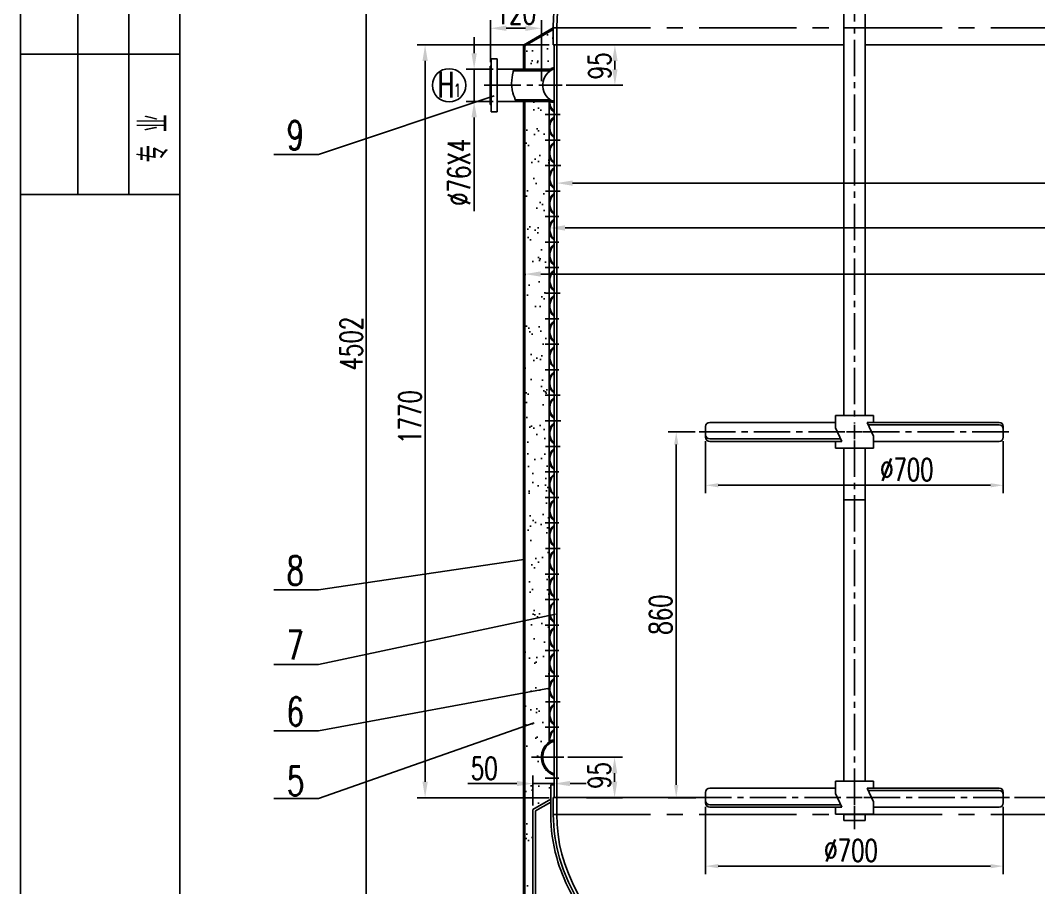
# Model space of a CAD drawing. Extents: x 946 to 3405, y -336 to 946.
# Drawn here: x 945.5 to 1105.1, y 554.7 to 690.7 of the extents above; entities that cross this region are included whole.
import ezdxf

# ---------------------------------------------------------------- set-up
doc = ezdxf.new("R2010")
doc.units = 0
doc.header["$MEASUREMENT"] = 0
doc.linetypes.add('CENTER', pattern=[50.8, 31.75, -6.35, 6.35, -6.35])
doc.linetypes.add('CENTER2', pattern=[28.575, 19.05, -3.175, 3.175, -3.175])
doc.layers.get('0').update_dxf_attribs({"linetype": 'CONTINUOUS'})
doc.layers.get('DEFPOINTS').update_dxf_attribs({"linetype": 'CONTINUOUS'})
for name, color, linetype in [('1轮廓实线层', 7, 'CONTINUOUS'), ('3中心线层', 1, 'CENTER'), ('6文字层', 3, 'CONTINUOUS'), ('中心线', 1, 'CENTER2'), ('图层1', 4, 'CONTINUOUS'), ('标注线', 3, 'CONTINUOUS'), ('粗实线', 7, 'CONTINUOUS'), ('细实线', 4, 'CONTINUOUS')]:
    doc.layers.add(name, color=color, linetype=linetype)
doc.styles.get("Standard").update_dxf_attribs({"font": 'romans.shx', "width": 0.7, "height": 3.5, "bigfont": 'hz129.shx'})
doc.styles.add('STYLE1', font='romans.shx', dxfattribs={"width": 0.7, "height": 3.5, "bigfont": 'hz129.shx'})
doc.dimstyles.new('ISO-25', dxfattribs={"dimtxt": 2.5, "dimasz": 2.5, "dimexe": 1.25, "dimexo": 0.625, "dimtad": 1, "dimdec": 0, "dimlfac": 4, "dimdsep": 46, "dimtxsty": 'STYLE1', "dimcen": 0, "dimclrd": 256, "dimclre": 256, "dimclrt": 256, "dimadec": 0, "dimazin": 0, "dimtfac": 1, "dimtdec": 0, "dimtmove": 0, "dimatfit": 3, "dimfxl": 1, "dimtolj": 1, "dimtzin": 0, "dimarcsym": 0})
doc.dimstyles.get("Standard").update_dxf_attribs({"dimtxt": 2.5, "dimasz": 2.5, "dimexe": 1.25, "dimexo": 0.625, "dimtad": 1, "dimdec": 0, "dimlfac": 4, "dimzin": 4, "dimdsep": 46, "dimtxsty": 'STYLE1', "dimcen": 0, "dimclrd": 256, "dimclre": 256, "dimclrt": 256, "dimadec": 0, "dimazin": 0, "dimtfac": 1, "dimtdec": 0, "dimtmove": 0, "dimatfit": 3, "dimfxl": 1, "dimtolj": 1, "dimtzin": 0, "dimarcsym": 0})

# ---------------------------------------------------------------- blocks, each defined once
blk = doc.blocks.new('*D271')
at = {"layer": 'DEFPOINTS', "color": 0}
for p in [(1052.92, 568), (1099.59, 568), (1099.59, 558.1)]:
    blk.add_point(p, dxfattribs=at)
at = {"layer": '标注线', "lineweight": -2}
for p, q in [((1052.92, 567.38), (1052.92, 556.85)), ((1099.59, 567.38), (1099.59, 556.85)), ((1054.92, 558.1), (1097.59, 558.1))]:
    blk.add_line(p, q, dxfattribs=at)
at = {"layer": '标注线'}
for points in [[(1054.92, 558.43), (1054.92, 557.76), (1052.92, 558.1)], [(1097.59, 558.43), (1097.59, 557.76), (1099.59, 558.1)]]:
    blk.add_solid(points, dxfattribs=at)
at = {"layer": '标注线', "insert": (1075.72, 560.55), "char_height": 3.5, "attachment_point": 5, "style": 'STYLE1'}
blk.add_mtext('\\A1;%%c700', dxfattribs=at)
blk = doc.blocks.new('*D272')
at = {"layer": 'DEFPOINTS', "color": 0}
for p in [(1052.92, 625.33), (1099.59, 625.33), (1099.59, 617.8)]:
    blk.add_point(p, dxfattribs=at)
at = {"layer": '标注线', "lineweight": -2}
for p, q in [((1052.92, 624.71), (1052.92, 616.55)), ((1099.59, 624.71), (1099.59, 616.55)), ((1054.92, 617.8), (1097.59, 617.8))]:
    blk.add_line(p, q, dxfattribs=at)
at = {"layer": '标注线'}
for points in [[(1054.92, 618.13), (1054.92, 617.47), (1052.92, 617.8)], [(1097.59, 618.13), (1097.59, 617.47), (1099.59, 617.8)]]:
    blk.add_solid(points, dxfattribs=at)
at = {"layer": '标注线', "insert": (1084.47, 620.25), "char_height": 3.5, "attachment_point": 5, "style": 'STYLE1'}
blk.add_mtext('\\A1;%%c700', dxfattribs=at)
blk = doc.blocks.new('*D273')
at = {"layer": 'DEFPOINTS', "color": 0}
for p in [(1051.91, 626.17), (1048.32, 568.83), (1052.01, 568.83)]:
    blk.add_point(p, dxfattribs=at)
at = {"layer": '标注线', "lineweight": -2}
for p, q in [((1051.28, 626.17), (1047.07, 626.17)), ((1048.32, 624.17), (1048.32, 570.83)), ((1051.38, 568.83), (1047.07, 568.83))]:
    blk.add_line(p, q, dxfattribs=at)
at = {"layer": '标注线'}
for points in [[(1047.99, 624.17), (1048.66, 624.17), (1048.32, 626.17)], [(1047.99, 570.83), (1048.66, 570.83), (1048.32, 568.83)]]:
    blk.add_solid(points, dxfattribs=at)
at = {"layer": '标注线', "insert": (1045.87, 597.53), "char_height": 3.5, "attachment_point": 5, "rotation": 90, "style": 'STYLE1'}
blk.add_mtext('\\A1;860', dxfattribs=at)
blk = doc.blocks.new('*D303')
at = {"layer": 'DEFPOINTS', "color": 0}
for p in [(1029.19, 571.04), (1029.19, 569.9), (1025.85, 566.99)]:
    blk.add_point(p, dxfattribs=at)
at = {"layer": '标注线', "lineweight": -2}
for p, q in [((1025.85, 567.61), (1025.85, 572.29)), ((1029.19, 570.52), (1029.19, 572.29)), ((1023.35, 571.04), (1015.64, 571.04)), ((1029.19, 571.04), (1025.85, 571.04)), ((1031.69, 571.04), (1034.19, 571.04))]:
    blk.add_line(p, q, dxfattribs=at)
at = {"layer": '标注线'}
for points in [[(1023.35, 571.46), (1023.35, 570.63), (1025.85, 571.04)], [(1031.69, 571.46), (1031.69, 570.63), (1029.19, 571.04)]]:
    blk.add_solid(points, dxfattribs=at)
at = {"layer": '标注线', "insert": (1018.24, 573.42), "char_height": 3.5, "attachment_point": 5, "style": 'STYLE1'}
blk.add_mtext('\\A1;50', dxfattribs=at)
blk = doc.blocks.new('*D304')
at = {"layer": 'DEFPOINTS', "color": 0}
for p in [(1030.68, 575.17), (1038.66, 575.17), (1033.61, 568.83)]:
    blk.add_point(p, dxfattribs=at)
at = {"layer": '标注线', "lineweight": -2}
for p, q in [((1031.31, 575.17), (1039.91, 575.17)), ((1038.66, 571.33), (1038.66, 572.67)), ((1034.24, 568.83), (1039.91, 568.83))]:
    blk.add_line(p, q, dxfattribs=at)
at = {"layer": '标注线'}
for points in [[(1038.25, 572.67), (1039.08, 572.67), (1038.66, 575.17)], [(1038.25, 571.33), (1039.08, 571.33), (1038.66, 568.83)]]:
    blk.add_solid(points, dxfattribs=at)
at = {"layer": '标注线', "insert": (1036.29, 572.32), "char_height": 3.5, "attachment_point": 5, "rotation": 90, "style": 'STYLE1'}
blk.add_mtext('\\A1;95', dxfattribs=at)
blk = doc.blocks.new('*D305')
at = {"layer": 'DEFPOINTS', "color": 0}
for p in [(1034.56, 686.83), (1038.71, 686.83), (1030.46, 680.5)]:
    blk.add_point(p, dxfattribs=at)
at = {"layer": '标注线', "lineweight": -2}
for p, q in [((1035.19, 686.83), (1039.96, 686.83)), ((1038.71, 683), (1038.71, 684.33)), ((1031.08, 680.5), (1039.96, 680.5))]:
    blk.add_line(p, q, dxfattribs=at)
at = {"layer": '标注线'}
for points in [[(1038.3, 684.33), (1039.13, 684.33), (1038.71, 686.83)], [(1038.3, 683), (1039.13, 683), (1038.71, 680.5)]]:
    blk.add_solid(points, dxfattribs=at)
at = {"layer": '标注线', "insert": (1036.34, 683.53), "char_height": 3.5, "attachment_point": 5, "rotation": 90, "style": 'STYLE1'}
blk.add_mtext('\\A1;95', dxfattribs=at)
blk = doc.blocks.new('*D325')
at = {"layer": '6文字层', "lineweight": -2}
for p, q in [((1019.19, 684.13), (1019.19, 690.69)), ((1027.19, 681.13), (1027.19, 690.69)), ((1024.69, 689.44), (1021.69, 689.44))]:
    blk.add_line(p, q, dxfattribs=at)
at = {"layer": '6文字层'}
for points in [[(1021.69, 689.86), (1021.69, 689.03), (1019.19, 689.44)], [(1024.69, 689.86), (1024.69, 689.03), (1027.19, 689.44)]]:
    blk.add_solid(points, dxfattribs=at)
at = {"layer": 'DEFPOINTS', "color": 0}
for p in [(1019.19, 689.44), (1019.19, 683.5), (1027.19, 680.5)]:
    blk.add_point(p, dxfattribs=at)
at = {"layer": '6文字层', "insert": (1023.2, 691.82), "char_height": 3.5, "attachment_point": 5, "style": 'STYLE1'}
blk.add_mtext('\\A1;120', dxfattribs=at)
blk = doc.blocks.new('*D326')
at = {"layer": '6文字层', "lineweight": -2}
for p, q in [((1016.65, 685.53), (1016.65, 688.03)), ((1019.63, 683.03), (1015.4, 683.03)), ((1016.65, 683.03), (1016.65, 677.97)), ((1019.63, 677.97), (1015.4, 677.97)), ((1016.65, 675.47), (1016.65, 660.75))]:
    blk.add_line(p, q, dxfattribs=at)
at = {"layer": '6文字层'}
for points in [[(1016.23, 685.53), (1017.07, 685.53), (1016.65, 683.03)], [(1016.23, 675.47), (1017.07, 675.47), (1016.65, 677.97)]]:
    blk.add_solid(points, dxfattribs=at)
at = {"layer": 'DEFPOINTS', "color": 0}
for p in [(1020.25, 683.03), (1016.65, 677.97), (1020.25, 677.97)]:
    blk.add_point(p, dxfattribs=at)
at = {"layer": '6文字层', "insert": (1014.28, 666.86), "char_height": 3.5, "attachment_point": 5, "rotation": 90, "style": 'STYLE1'}
blk.add_mtext('\\A1;%%C76X4', dxfattribs=at)
blk = doc.blocks.new('*D332')
at = {"layer": '6文字层', "lineweight": -2}
for p, q in [((1029.59, 665.51), (1029.59, 666.42)), ((1216.25, 664.93), (1216.25, 666.42)), ((1032.09, 665.17), (1213.75, 665.17))]:
    blk.add_line(p, q, dxfattribs=at)
at = {"layer": '6文字层'}
for points in [[(1032.09, 665.59), (1032.09, 664.75), (1029.59, 665.17)], [(1213.75, 665.59), (1213.75, 664.75), (1216.25, 665.17)]]:
    blk.add_solid(points, dxfattribs=at)
at = {"layer": 'DEFPOINTS', "color": 0}
for p in [(1029.59, 664.89), (1216.25, 665.17), (1216.25, 664.31)]:
    blk.add_point(p, dxfattribs=at)
at = {"layer": '6文字层', "insert": (1132.14, 667.54), "char_height": 3.5, "attachment_point": 5, "style": 'STYLE1'}
blk.add_mtext('\\A1;%%C2800', dxfattribs=at)
blk = doc.blocks.new('*D334')
at = {"layer": '6文字层', "lineweight": -2}
for p, q in [((1028.39, 658.54), (1028.39, 659.39)), ((1217.45, 654.54), (1217.45, 659.39)), ((1030.89, 658.14), (1214.95, 658.14))]:
    blk.add_line(p, q, dxfattribs=at)
at = {"layer": '6文字层'}
for points in [[(1030.89, 658.56), (1030.89, 657.72), (1028.39, 658.14)], [(1214.95, 658.56), (1214.95, 657.72), (1217.45, 658.14)]]:
    blk.add_solid(points, dxfattribs=at)
at = {"layer": 'DEFPOINTS', "color": 0}
for p in [(1028.39, 657.92), (1217.45, 658.14), (1217.45, 653.92)]:
    blk.add_point(p, dxfattribs=at)
at = {"layer": '6文字层', "insert": (1132.38, 660.52), "char_height": 3.5, "attachment_point": 5, "style": 'STYLE1'}
blk.add_mtext('\\A1;%%C2836', dxfattribs=at)
blk = doc.blocks.new('*D336')
at = {"layer": '6文字层', "lineweight": -2}
for p, q in [((1024.59, 651.18), (1024.59, 652.16)), ((1221.25, 650), (1221.25, 652.16)), ((1027.09, 650.91), (1218.75, 650.91))]:
    blk.add_line(p, q, dxfattribs=at)
at = {"layer": '6文字层'}
for points in [[(1027.09, 651.33), (1027.09, 650.5), (1024.59, 650.91)], [(1218.75, 651.33), (1218.75, 650.5), (1221.25, 650.91)]]:
    blk.add_solid(points, dxfattribs=at)
at = {"layer": 'DEFPOINTS', "color": 0}
for p in [(1024.59, 650.56), (1221.25, 650.91), (1221.25, 649.37)]:
    blk.add_point(p, dxfattribs=at)
at = {"layer": '6文字层', "insert": (1132.43, 653.29), "char_height": 3.5, "attachment_point": 5, "style": 'STYLE1'}
blk.add_mtext('\\A1;%%C2950', dxfattribs=at)
blk = doc.blocks.new('*D339')
at = {"layer": '6文字层', "lineweight": -2}
for p, q in [((1028.43, 686.83), (1007.71, 686.83)), ((1008.96, 571.33), (1008.96, 684.33)), ((1028.43, 568.83), (1007.71, 568.83))]:
    blk.add_line(p, q, dxfattribs=at)
at = {"layer": '6文字层'}
for points in [[(1008.55, 684.33), (1009.38, 684.33), (1008.96, 686.83)], [(1008.55, 571.33), (1009.38, 571.33), (1008.96, 568.83)]]:
    blk.add_solid(points, dxfattribs=at)
at = {"layer": 'DEFPOINTS', "color": 0}
for p in [(1008.96, 686.83), (1029.05, 686.83), (1029.05, 568.83)]:
    blk.add_point(p, dxfattribs=at)
at = {"layer": '6文字层', "insert": (1006.59, 628.5), "char_height": 3.5, "attachment_point": 5, "rotation": 90, "style": 'STYLE1'}
blk.add_mtext('\\A1;1770', dxfattribs=at)
blk = doc.blocks.new('*D340')
at = {"layer": '6文字层', "lineweight": -2}
for p, q in [((1067.6, 795.74), (998.5, 795.74)), ((999.75, 793.24), (999.75, 498.13)), ((1023.89, 495.63), (998.5, 495.63))]:
    blk.add_line(p, q, dxfattribs=at)
at = {"layer": '6文字层'}
for points in [[(999.33, 793.24), (1000.17, 793.24), (999.75, 795.74)], [(999.33, 498.13), (1000.17, 498.13), (999.75, 495.63)]]:
    blk.add_solid(points, dxfattribs=at)
at = {"layer": 'DEFPOINTS', "color": 0}
for p in [(1068.22, 795.74), (999.75, 495.63), (1024.52, 495.63)]:
    blk.add_point(p, dxfattribs=at)
at = {"layer": '6文字层', "insert": (997.38, 640), "char_height": 3.5, "attachment_point": 5, "rotation": 90, "style": 'STYLE1'}
blk.add_mtext('\\A1;4502', dxfattribs=at)

msp = doc.modelspace()

# ---------------------------------------------------------------- hatches: boundary and pattern name
at = {"layer": '6文字层'}
h = msp.add_hatch(dxfattribs=at)
h.set_pattern_fill('AR-SAND', color=256, scale=2, style=0)
h.paths.add_polyline_path([(1029.18596, 686.83423), (1029.05263, 686.83423), (1029.05263, 689.2693), (1024.58596, 686.69047), (1024.58596, 683.03423), (1028.6088, 683.03423, -0.053904031), (1029.18596, 683.30568)])
h = msp.add_hatch(dxfattribs=at)
h.set_pattern_fill('AR-SAND', color=256, scale=2, style=0)
h.paths.add_polyline_path([(1028.38556, 677.96756), (1024.58596, 677.96756), (1024.58596, 599.6189), (1028.38556, 599.7388)])
h = msp.add_hatch(dxfattribs=at)
h.set_pattern_fill('AR-SAND', color=256, scale=2, style=0)
h.paths.add_polyline_path([(1028.38556, 599.7388), (1024.58596, 599.6189), (1024.58596, 534.17872), (1025.85263, 533.83932), (1025.85263, 566.98671), (1028.65263, 568.60329), (1028.65263, 570.83423), (1029.18596, 570.83423), (1029.18596, 572.36278, -0.603383056), (1028.38556, 577.55056)])

# ---------------------------------------------------------------- linework, layer by layer
for p, q in [((1029.05376, 689.5009), (1024.38596, 686.80594)), ((1029.05263, 689.5009), (1029.05263, 686.83423)), ((1029.58596, 689.5009), (1029.58596, 566.16756)), ((1029.05263, 689.2693), (1024.58596, 686.69047)), ((1024.38596, 686.80594), (1024.38596, 683.03423)), ((1024.58596, 686.92207), (1024.58596, 683.03423)), ((1029.05263, 686.83423), (1074.58526, 686.83423)), ((1029.18596, 686.83423), (1029.18596, 568.83423)), ((1077.92026, 686.83423), (1167.91834, 686.83423)), ((1019.3193, 676.33423), (1019.3193, 684.66756)), ((1020.25263, 676.33423), (1020.25263, 684.66756)), ((1019.18596, 677.5009), (1019.18596, 683.5009)), ((1024.38596, 677.96756), (1024.38596, 534.02525)), ((1024.58596, 677.96756), (1024.58596, 534.17872)), ((1028.82647, 678.07276), (1028.82647, 677.84712)), ((1028.82647, 678.07276), (1029.18596, 678.07276)), ((1028.82647, 677.84712), (1029.18596, 677.84712)), ((970.5282, 663.39154), (945.5282, 663.39154)), ((1028.51896, 658.03871), (1028.51896, 657.79642)), ((1028.51896, 654.03671), (1028.51896, 653.79442)), ((1028.51896, 642.03071), (1028.51896, 641.78842)), ((1028.51896, 638.02871), (1028.51896, 637.78642)), ((1073.2603, 627.66831), (1053.5863, 627.66831)), ((1079.2633, 628.73551), (1073.2603, 628.73551)), ((1073.2603, 628.73551), (1073.2603, 626.81239)), ((1076.25263, 627.29847), (1076.25263, 625.03665)), ((1079.2633, 625.52273), (1078.2628, 627.66831)), ((1098.91896, 627.66831), (1078.2628, 627.66831)), ((1098.91896, 627.26811), (1078.44942, 627.26811)), ((1079.2633, 628.73551), (1079.2633, 627.66831)), ((1052.9193, 627.00131), (1052.9193, 625.33381)), ((1074.2608, 624.66681), (1073.2603, 626.81239)), ((1075.02657, 626.16756), (1077.47869, 626.16756)), ((1099.58596, 627.00131), (1099.58596, 625.33381)), ((1074.07418, 625.06701), (1053.5863, 625.06701)), ((1074.2608, 624.66681), (1053.5863, 624.66681)), ((1073.2603, 624.66681), (1073.2603, 623.59961)), ((1079.2633, 625.52273), (1079.2633, 623.59961)), ((1098.91896, 624.66681), (1079.2633, 624.66681)), ((1079.2633, 623.59961), (1073.2603, 623.59961)), ((1028.51896, 618.01871), (1028.51896, 617.77642)), ((1074.58526, 615.5009), (1077.92026, 615.5009)), ((1028.51896, 614.01671), (1028.51896, 613.77442)), ((1028.51896, 602.01071), (1028.51896, 601.76842)), ((1028.51896, 598.00871), (1028.51896, 597.76642)), ((1028.51896, 594.00671), (1028.51896, 593.76442)), ((1028.51896, 590.00471), (1028.51896, 589.76242)), ((1028.51896, 577.99871), (1028.51896, 577.64392)), ((1028.85368, 577.83476), (1028.85368, 577.61036)), ((1028.85368, 577.83476), (1029.18596, 577.83476)), ((1028.85368, 577.61036), (1029.18596, 577.61036)), ((1079.2633, 571.40218), (1073.2603, 571.40218)), ((1073.2603, 571.40218), (1073.2603, 569.47906)), ((1079.2633, 571.40218), (1079.2633, 570.33498)), ((1028.65263, 570.83423), (1028.65263, 566.16756)), ((1028.65263, 570.83423), (1029.18596, 570.83423)), ((1073.2603, 570.33498), (1053.5863, 570.33498)), ((1076.25263, 569.96514), (1076.25263, 567.70332)), ((1079.2633, 568.1894), (1078.2628, 570.33498)), ((1098.91896, 570.33498), (1078.2628, 570.33498)), ((1098.91896, 569.93478), (1078.44942, 569.93478)), ((1028.65263, 568.60329), (1025.85263, 566.98671)), ((1029.05263, 568.83423), (1051.26367, 568.83423)), ((1029.05263, 568.83423), (1029.05263, 566.16756)), ((1052.9193, 569.66798), (1052.9193, 568.00048)), ((1074.2608, 567.33348), (1073.2603, 569.47906)), ((1075.02657, 568.83423), (1077.47869, 568.83423)), ((1079.2633, 568.1894), (1079.2633, 566.26628)), ((1099.58596, 569.66798), (1099.58596, 568.00048)), ((1101.31756, 568.83423), (1216.78596, 568.83423)), ((1025.85263, 566.98671), (1025.85263, 495.63447)), ((1028.65263, 568.14141), (1026.25263, 566.75577)), ((1026.25263, 566.75577), (1026.25263, 496.03447)), ((1074.07418, 567.73368), (1053.5863, 567.73368)), ((1074.2608, 567.33348), (1053.5863, 567.33348)), ((1073.2603, 567.33348), (1073.2603, 566.26628)), ((1098.91896, 567.33348), (1079.2633, 567.33348)), ((1079.2633, 566.26628), (1073.2603, 566.26628)), ((1077.92, 565.26581), (1074.585, 565.26581))]:
    msp.add_line(p, q)
at = {"ltscale": 0.3}
for p, q in [((1019.3193, 684.66756), (1020.25263, 684.66756)), ((1019.18596, 683.5009), (1019.3193, 683.5009)), ((1020.25263, 683.03423), (1029.04053, 683.03423)), ((1022.78493, 682.76756), (1028.56621, 682.76756)), ((1019.18596, 677.5009), (1019.3193, 677.5009)), ((1020.25263, 677.96756), (1028.82647, 677.96756)), ((1023.11628, 678.23423), (1028.56621, 678.23423)), ((1019.3193, 676.33423), (1020.25263, 676.33423))]:
    msp.add_line(p, q, dxfattribs=at)
msp.add_lwpolyline([(1529.5282, 22.39154), (1529.5282, 843.39154), (970.5282, 843.39154), (970.5282, 22.39154)], close=True)
for centre, radius, start, end in [((1030.15266, 680.5009), 2.7667, 110.4509528, 241.3576471), ((1030.15266, 680.5009), 2.9667, 109.0170964, 121.3590458), ((1030.15266, 680.5009), 2.9667, 238.6409542, 243.4469661), ((1053.5863, 627.00131), 0.667, 90, 180), ((1098.91896, 627.00131), 0.667, 0, 90), ((1098.91896, 626.60111), 0.667, 0, 90), ((1053.5863, 625.73401), 0.667, 180, 270), ((1053.5863, 625.33381), 0.667, 180, 270), ((1098.91896, 625.33381), 0.667, 270, 0), ((1030.15266, 575.16756), 2.9667, 115.9670016, 250.9829036), ((1030.15266, 575.16756), 2.7667, 118.0021766, 249.5490472), ((1053.5863, 569.66798), 0.667, 90, 180), ((1098.91896, 569.66798), 0.667, 0, 90), ((1098.91896, 569.26778), 0.667, 0, 90), ((1053.5863, 568.40068), 0.667, 180, 270), ((1053.5863, 568.00048), 0.667, 180, 270), ((1098.91896, 568.00048), 0.667, 270, 0)]:
    msp.add_arc(centre, radius, start, end)
for centre, start_param, end_param in [((1122.9193, 689.5009), 5.762920148, 6.283185307), ((1122.9193, 566.16756), 6.283185307, 9.424777961)]:
    msp.add_ellipse(centre, major_axis=(-93.33333, 0), ratio=0.5, start_param=start_param, end_param=end_param)
for points, knots in [([(1041.69321, 713.19542), (1039.81446, 711.56444), (1038.12835, 709.87515), (1033.97653, 705.00275), (1031.97677, 701.71176), (1029.6081, 695.43368), (1029.05263, 692.46759), (1029.05263, 689.5009)], [5.7606118772, 5.7606118772, 5.7606118772, 5.7606118772, 5.8804216281, 5.8804216281, 6.0967309375, 6.0967309375, 6.2831853072, 6.2831853072, 6.2831853072, 6.2831853072]), ([(1028.65263, 566.16756), (1028.65263, 563.91096), (1028.96835, 561.6549), (1030.58272, 555.90507), (1032.34639, 552.45684), (1037.30079, 545.87583), (1040.49062, 542.74204), (1044.90367, 539.37821), (1045.51137, 538.93189), (1046.13384, 538.49111)], [6.2831853072, 6.2831853072, 6.2831853072, 6.2831853072, 6.4226671877, 6.4226671877, 6.643194859, 6.643194859, 6.8637225303, 6.8637225303, 6.8979249448, 6.8979249448, 6.8979249448, 6.8979249448]), ([(1029.05263, 566.16756), (1029.05263, 563.89041), (1029.37937, 561.61343), (1031.00763, 555.96377), (1032.72297, 552.62737), (1037.52449, 546.2381), (1040.61038, 543.1845), (1048.0028, 537.49006), (1052.30936, 534.84927), (1061.94427, 530.09543), (1067.27238, 527.98262), (1078.70493, 524.37933), (1084.80896, 522.88903), (1097.51139, 520.59845), (1104.10931, 519.79828), (1117.49415, 518.92453), (1124.28059, 518.851), (1137.72816, 519.43397), (1144.38881, 520.09044), (1157.27646, 522.10351), (1163.50299, 523.46), (1175.23451, 526.81155), (1180.73909, 528.80643), (1190.77273, 533.34522), (1195.3015, 535.88891), (1203.17427, 541.41358), (1206.51826, 544.39444), (1211.86206, 550.66571), (1213.86183, 553.9567), (1216.23049, 560.23478), (1216.78596, 563.20087), (1216.78596, 566.16756)], [6.283185307, 6.283185307, 6.283185307, 6.283185307, 6.426302569, 6.426302569, 6.642611878, 6.642611878, 6.858921187, 6.858921187, 7.075230497, 7.075230497, 7.291539806, 7.291539806, 7.507849116, 7.507849116, 7.724158425, 7.724158425, 7.940467735, 7.940467735, 8.156777044, 8.156777044, 8.373086353, 8.373086353, 8.589395663, 8.589395663, 8.805704972, 8.805704972, 9.022014282, 9.022014282, 9.238323591, 9.238323591, 9.424777961, 9.424777961, 9.424777961, 9.424777961])]:
    msp.add_open_spline(points, degree=3, knots=knots)
at = {"layer": '1轮廓实线层'}
for p, q in [((1028.38556, 677.96756), (1028.38556, 577.55056)), ((1028.5189, 677.96756), (1028.5189, 677.75114)), ((1029.18596, 676.26007), (1028.87396, 676.57207)), ((1029.18596, 676.26007), (1028.87396, 676.57207)), ((1029.18596, 675.59307), (1028.87396, 675.28107)), ((1029.18596, 675.59307), (1028.87396, 675.28107)), ((1029.18596, 676.44863), (1028.96824, 676.66635)), ((1029.18596, 675.4045), (1028.96824, 675.18678)), ((1028.5189, 674.10199), (1028.5189, 673.74914)), ((1029.18596, 672.25807), (1028.87396, 672.57007)), ((1029.18596, 672.25807), (1028.87396, 672.57007)), ((1029.18596, 672.25807), (1028.87396, 672.57007)), ((1029.18596, 672.25807), (1028.87396, 672.57007)), ((1029.18596, 672.44663), (1028.96824, 672.66435)), ((1029.18596, 671.59107), (1028.87396, 671.27907)), ((1029.18596, 671.4025), (1028.96824, 671.18478)), ((1028.5189, 670.09999), (1028.5189, 669.74714)), ((1029.18596, 668.25607), (1028.87396, 668.56807)), ((1029.18596, 668.25607), (1028.87396, 668.56807)), ((1029.18596, 667.58907), (1028.87396, 667.27707)), ((1029.18596, 668.44463), (1028.96824, 668.66235)), ((1029.18596, 667.40041), (1029.00736, 667.22181)), ((1028.51896, 666.04271), (1028.51896, 665.80042)), ((1029.18596, 664.25407), (1028.87396, 664.56607)), ((1029.18596, 664.44272), (1029.00736, 664.62132)), ((1029.18596, 663.58707), (1028.87396, 663.27507)), ((1029.18596, 663.39841), (1029.00736, 663.21981)), ((1028.51896, 662.04071), (1028.51896, 661.79842)), ((1029.18596, 660.25207), (1028.87396, 660.56407)), ((1029.18596, 659.58507), (1028.87396, 659.27307)), ((1029.18596, 660.44072), (1029.00736, 660.61932)), ((1029.18596, 659.39641), (1029.00736, 659.21781)), ((1029.18596, 656.25007), (1028.87396, 656.56207)), ((1029.18596, 656.43872), (1029.00736, 656.61732)), ((1029.18596, 655.58307), (1028.87396, 655.27107)), ((1029.18596, 655.39441), (1029.00736, 655.21581)), ((1029.18596, 652.24807), (1028.87396, 652.56007)), ((1029.18596, 651.58107), (1028.87396, 651.26907)), ((1029.18596, 652.43672), (1029.00736, 652.61532)), ((1029.18596, 651.39241), (1029.00736, 651.21381)), ((1028.51896, 650.03471), (1028.51896, 649.79242)), ((1029.18596, 648.24607), (1028.87396, 648.55807)), ((1029.18596, 648.43472), (1029.00736, 648.61332)), ((1029.18596, 647.57907), (1028.87396, 647.26707)), ((1029.18596, 647.39041), (1029.00736, 647.21181)), ((1028.51896, 646.03271), (1028.51896, 645.79042)), ((1029.18596, 644.24407), (1028.87396, 644.55607)), ((1029.18596, 643.57707), (1028.87396, 643.26507)), ((1029.18596, 644.43272), (1029.00736, 644.61132)), ((1029.18596, 643.38841), (1029.00736, 643.20981)), ((1029.18596, 640.24207), (1028.87396, 640.55407)), ((1029.18596, 640.43072), (1029.00736, 640.60932)), ((1029.18596, 639.57507), (1028.87396, 639.26307)), ((1029.18596, 639.38641), (1029.00736, 639.20781)), ((1029.18596, 636.24007), (1028.87396, 636.55207)), ((1029.18596, 635.57307), (1028.87396, 635.26107)), ((1029.18596, 635.57307), (1028.87396, 635.26107)), ((1029.18596, 635.3845), (1028.96824, 635.16678)), ((1029.18596, 636.42872), (1029.00736, 636.60732)), ((1028.5189, 634.08199), (1028.5189, 633.72914)), ((1029.18596, 632.23807), (1028.87396, 632.55007)), ((1029.18596, 632.23807), (1028.87396, 632.55007)), ((1029.18596, 632.23807), (1028.87396, 632.55007)), ((1029.18596, 632.23807), (1028.87396, 632.55007)), ((1029.18596, 632.42663), (1028.96824, 632.64435)), ((1029.18596, 631.57107), (1028.87396, 631.25907)), ((1029.18596, 631.3825), (1028.96824, 631.16478)), ((1028.5189, 630.07999), (1028.5189, 629.72714)), ((1029.18596, 628.23607), (1028.87396, 628.54807)), ((1029.18596, 628.23607), (1028.87396, 628.54807)), ((1029.18596, 627.56907), (1028.87396, 627.25707)), ((1029.18596, 628.42463), (1028.96824, 628.64235)), ((1029.18596, 627.38041), (1029.00736, 627.20181)), ((1028.51896, 626.02271), (1028.51896, 625.78042)), ((1029.18596, 624.23407), (1028.87396, 624.54607)), ((1029.18596, 624.42272), (1029.00736, 624.60132)), ((1029.18596, 623.56707), (1028.87396, 623.25507)), ((1029.18596, 623.37841), (1029.00736, 623.19981)), ((1028.51896, 622.02071), (1028.51896, 621.77842)), ((1029.18596, 620.23207), (1028.87396, 620.54407)), ((1029.18596, 619.56507), (1028.87396, 619.25307)), ((1029.18596, 620.42072), (1029.00736, 620.59932)), ((1029.18596, 619.37641), (1029.00736, 619.19781)), ((1029.18596, 616.23007), (1028.87396, 616.54207)), ((1029.18596, 616.41872), (1029.00736, 616.59732)), ((1029.18596, 615.56307), (1028.87396, 615.25107)), ((1029.18596, 615.37441), (1029.00736, 615.19581)), ((1029.18596, 612.22807), (1028.87396, 612.54007)), ((1029.18596, 611.56107), (1028.87396, 611.24907)), ((1029.18596, 612.41672), (1029.00736, 612.59532)), ((1029.18596, 611.37241), (1029.00736, 611.19381)), ((1028.51896, 610.01471), (1028.51896, 609.77242)), ((1029.18596, 608.22607), (1028.87396, 608.53807)), ((1029.18596, 608.41472), (1029.00736, 608.59332)), ((1029.18596, 607.55907), (1028.87396, 607.24707)), ((1029.18596, 607.37041), (1029.00736, 607.19181)), ((1028.51896, 606.01271), (1028.51896, 605.77042)), ((1029.18596, 604.22407), (1028.87396, 604.53607)), ((1029.18596, 603.55707), (1028.87396, 603.24507)), ((1029.18596, 604.41272), (1029.00736, 604.59132)), ((1029.18596, 603.36841), (1029.00736, 603.18981)), ((1029.18596, 600.22207), (1028.87396, 600.53407)), ((1029.18596, 600.41072), (1029.00736, 600.58932)), ((1029.18596, 599.55507), (1028.87396, 599.24307)), ((1029.18596, 599.36641), (1029.00736, 599.18781)), ((1029.18596, 596.22007), (1028.87396, 596.53207)), ((1029.18596, 595.55307), (1028.87396, 595.24107)), ((1029.18596, 596.40872), (1029.00736, 596.58732)), ((1029.18596, 595.36441), (1029.00736, 595.18581)), ((1029.18596, 592.21807), (1028.87396, 592.53007)), ((1029.18596, 592.40672), (1029.00736, 592.58532)), ((1029.18596, 591.55107), (1028.87396, 591.23907)), ((1029.18596, 591.36241), (1029.00736, 591.18381)), ((1029.18596, 588.21607), (1028.87396, 588.52807)), ((1029.18596, 587.54907), (1028.87396, 587.23707)), ((1029.18596, 588.40472), (1029.00736, 588.58332)), ((1029.18596, 587.36041), (1029.00736, 587.18181)), ((1028.51896, 586.00271), (1028.51896, 585.76042)), ((1029.18596, 584.21407), (1028.87396, 584.52607)), ((1029.18596, 584.40272), (1029.00736, 584.58132)), ((1029.18596, 583.54707), (1028.87396, 583.23507)), ((1029.18596, 583.35841), (1029.00736, 583.17981)), ((1028.51896, 582.00071), (1028.51896, 581.75842)), ((1029.18596, 580.21207), (1028.87396, 580.52407)), ((1029.18596, 579.54507), (1028.87396, 579.23307)), ((1029.18596, 580.40072), (1029.00736, 580.57932)), ((1029.18596, 579.35641), (1029.00736, 579.17781))]:
    msp.add_line(p, q, dxfattribs=at)
for centre, radius, start, end in [((1030.05306, 677.75117), 1.6675, 180, 225.0000008), ((1030.05306, 677.75117), 1.6675, 180, 225.0000008), ((1030.05306, 677.75117), 1.53417, 180, 225.0000008), ((1030.05306, 674.10196), 1.6675, 134.9999992, 180), ((1030.05306, 674.10196), 1.6675, 134.9999992, 180), ((1030.05306, 674.10196), 1.53417, 134.9999992, 180), ((1030.05306, 673.74917), 1.6675, 180, 225.0000008), ((1030.05306, 673.74917), 1.6675, 180, 225.0000008), ((1030.05306, 673.74917), 1.6675, 180, 225.0000008), ((1030.05306, 673.74917), 1.6675, 180, 225.0000008), ((1030.05306, 673.74917), 1.53417, 180, 225.0000008), ((1030.05306, 670.09996), 1.6675, 134.9999992, 180), ((1030.05306, 670.09996), 1.53417, 134.9999992, 180), ((1030.05306, 669.74717), 1.6675, 180, 225.0000008), ((1030.05306, 669.74717), 1.6675, 180, 225.0000008), ((1030.05306, 669.74717), 1.53417, 180, 225.0000008), ((1030.05306, 666.09796), 1.6675, 134.9999992, 180), ((1030.18646, 666.04271), 1.6675, 134.9999992, 180), ((1030.05306, 665.74517), 1.6675, 180, 225.0000008), ((1030.18646, 665.80042), 1.6675, 180, 225.0000008), ((1030.05306, 662.09596), 1.6675, 134.9999992, 180), ((1030.18646, 662.04071), 1.6675, 134.9999992, 180), ((1030.05306, 661.74317), 1.6675, 180, 225.0000008), ((1030.18646, 661.79842), 1.6675, 180, 225.0000008), ((1030.05306, 658.09396), 1.6675, 134.9999992, 180), ((1030.18646, 658.03871), 1.6675, 134.9999992, 180), ((1030.05306, 657.74117), 1.6675, 180, 225.0000008), ((1030.18646, 657.79642), 1.6675, 180, 225.0000008), ((1030.05306, 654.09196), 1.6675, 134.9999992, 180), ((1030.18646, 654.03671), 1.6675, 134.9999992, 180), ((1030.05306, 653.73917), 1.6675, 180, 225.0000008), ((1030.18646, 653.79442), 1.6675, 180, 225.0000008), ((1030.05306, 650.08996), 1.6675, 134.9999992, 180), ((1030.18646, 650.03471), 1.6675, 134.9999992, 180), ((1030.05306, 649.73717), 1.6675, 180, 225.0000008), ((1030.18646, 649.79242), 1.6675, 180, 225.0000008), ((1030.05306, 646.08796), 1.6675, 134.9999992, 180), ((1030.18646, 646.03271), 1.6675, 134.9999992, 180), ((1030.05306, 645.73517), 1.6675, 180, 225.0000008), ((1030.18646, 645.79042), 1.6675, 180, 225.0000008), ((1030.05306, 642.08596), 1.6675, 134.9999992, 180), ((1030.18646, 642.03071), 1.6675, 134.9999992, 180), ((1030.05306, 641.73317), 1.6675, 180, 225.0000008), ((1030.18646, 641.78842), 1.6675, 180, 225.0000008), ((1030.05306, 638.08396), 1.6675, 134.9999992, 180), ((1030.18646, 638.02871), 1.6675, 134.9999992, 180), ((1030.05306, 637.73117), 1.6675, 180, 225.0000008), ((1030.18646, 637.78642), 1.6675, 180, 225.0000008), ((1030.05306, 634.08196), 1.6675, 134.9999992, 180), ((1030.05306, 634.08196), 1.6675, 134.9999992, 180), ((1030.05306, 633.72917), 1.6675, 180, 225.0000008), ((1030.05306, 633.72917), 1.6675, 180, 225.0000008), ((1030.05306, 633.72917), 1.6675, 180, 225.0000008), ((1030.05306, 633.72917), 1.6675, 180, 225.0000008), ((1030.05306, 634.08196), 1.53417, 134.9999992, 180), ((1030.05306, 633.72917), 1.53417, 180, 225.0000008), ((1030.05306, 630.07996), 1.6675, 134.9999992, 180), ((1030.05306, 630.07996), 1.53417, 134.9999992, 180), ((1030.05306, 629.72717), 1.6675, 180, 225.0000008), ((1030.05306, 629.72717), 1.6675, 180, 225.0000008), ((1030.05306, 629.72717), 1.53417, 180, 225.0000008), ((1030.05306, 626.07796), 1.6675, 134.9999992, 180), ((1030.05306, 625.72517), 1.6675, 180, 225.0000008), ((1030.18646, 626.02271), 1.6675, 134.9999992, 180), ((1030.18646, 625.78042), 1.6675, 180, 225.0000008), ((1030.05306, 622.07596), 1.6675, 134.9999992, 180), ((1030.18646, 622.02071), 1.6675, 134.9999992, 180), ((1030.05306, 621.72317), 1.6675, 180, 225.0000008), ((1030.18646, 621.77842), 1.6675, 180, 225.0000008), ((1030.05306, 618.07396), 1.6675, 134.9999992, 180), ((1030.05306, 617.72117), 1.6675, 180, 225.0000008), ((1030.18646, 618.01871), 1.6675, 134.9999992, 180), ((1030.18646, 617.77642), 1.6675, 180, 225.0000008), ((1030.05306, 614.07196), 1.6675, 134.9999992, 180), ((1030.18646, 614.01671), 1.6675, 134.9999992, 180), ((1030.05306, 613.71917), 1.6675, 180, 225.0000008), ((1030.18646, 613.77442), 1.6675, 180, 225.0000008), ((1030.05306, 610.06996), 1.6675, 134.9999992, 180), ((1030.05306, 609.71717), 1.6675, 180, 225.0000008), ((1030.18646, 610.01471), 1.6675, 134.9999992, 180), ((1030.18646, 609.77242), 1.6675, 180, 225.0000008), ((1030.05306, 606.06796), 1.6675, 134.9999992, 180), ((1030.18646, 606.01271), 1.6675, 134.9999992, 180), ((1030.05306, 605.71517), 1.6675, 180, 225.0000008), ((1030.18646, 605.77042), 1.6675, 180, 225.0000008), ((1030.05306, 602.06596), 1.6675, 134.9999992, 180), ((1030.05306, 601.71317), 1.6675, 180, 225.0000008), ((1030.18646, 602.01071), 1.6675, 134.9999992, 180), ((1030.18646, 601.76842), 1.6675, 180, 225.0000008), ((1030.05306, 598.06396), 1.6675, 134.9999992, 180), ((1030.18646, 598.00871), 1.6675, 134.9999992, 180), ((1030.05306, 597.71117), 1.6675, 180, 225.0000008), ((1030.18646, 597.76642), 1.6675, 180, 225.0000008), ((1030.05306, 594.06196), 1.6675, 134.9999992, 180), ((1030.05306, 593.70917), 1.6675, 180, 225.0000008), ((1030.18646, 594.00671), 1.6675, 134.9999992, 180), ((1030.18646, 593.76442), 1.6675, 180, 225.0000008), ((1030.05306, 590.05996), 1.6675, 134.9999992, 180), ((1030.18646, 590.00471), 1.6675, 134.9999992, 180), ((1030.05306, 589.70717), 1.6675, 180, 225.0000008), ((1030.18646, 589.76242), 1.6675, 180, 225.0000008), ((1030.05306, 586.05796), 1.6675, 134.9999992, 180), ((1030.18646, 586.00271), 1.6675, 134.9999992, 180), ((1030.18646, 585.76042), 1.6675, 180, 225.0000008), ((1030.05306, 585.70517), 1.6675, 180, 225.0000008), ((1030.05306, 582.05596), 1.6675, 134.9999992, 180), ((1030.18646, 582.00071), 1.6675, 134.9999992, 180), ((1030.05306, 581.70317), 1.6675, 180, 225.0000008), ((1030.18646, 581.75842), 1.6675, 180, 225.0000008), ((1030.05306, 578.05396), 1.6675, 134.9999992, 180), ((1030.18646, 577.99871), 1.6675, 134.9999992, 180)]:
    msp.add_arc(centre, radius, start, end, dxfattribs=at)
at = {"layer": '3中心线层'}
for p, q in [((1030.14519, 675.92657), (1027.77949, 675.92657)), ((1030.10919, 671.92457), (1027.8065, 671.92457)), ((1030.25072, 667.92257), (1027.77441, 667.92257)), ((1030.14259, 663.92057), (1027.84559, 663.92057)), ((1029.94252, 659.91857), (1027.8028, 659.91857)), ((1029.94252, 655.91657), (1027.8028, 655.91657)), ((1029.94252, 651.91457), (1027.8028, 651.91457)), ((1030.14259, 647.91257), (1027.84559, 647.91257)), ((1029.94252, 643.91057), (1027.8028, 643.91057)), ((1029.94252, 639.90857), (1027.8028, 639.90857)), ((1029.94252, 635.90657), (1027.8028, 635.90657)), ((1030.10919, 631.90457), (1027.8065, 631.90457)), ((1030.25072, 627.90257), (1027.77441, 627.90257)), ((1030.14259, 623.90057), (1027.84559, 623.90057)), ((1029.94252, 619.89857), (1027.8028, 619.89857)), ((1029.94252, 615.89657), (1027.8028, 615.89657)), ((1029.94252, 611.89457), (1027.8028, 611.89457)), ((1030.14259, 607.89257), (1027.84559, 607.89257)), ((1029.94252, 603.89057), (1027.8028, 603.89057)), ((1029.94252, 599.88857), (1027.8028, 599.88857)), ((1029.94252, 595.88657), (1027.8028, 595.88657)), ((1029.94252, 591.88457), (1027.8028, 591.88457)), ((1029.94252, 587.88257), (1027.8028, 587.88257)), ((1030.14259, 583.88057), (1027.84559, 583.88057)), ((1029.94252, 579.87857), (1027.8028, 579.87857)), ((1029.94252, 571.87457), (1027.8028, 571.87457))]:
    msp.add_line(p, q, dxfattribs=at)
at = {"layer": '6文字层'}
for p, q in [((1019.78666, 678.85803), (992.26266, 669.65608)), ((992.26266, 669.65608), (985.26266, 669.65608)), ((1024.46033, 606.18361), (992.26266, 601.4272)), ((992.26266, 601.4272), (985.26266, 601.4272)), ((1029.4043, 597.62264), (992.26266, 589.70237)), ((992.26266, 589.70237), (985.26266, 589.70237)), ((1028.48198, 586.0224), (992.26266, 579.30084)), ((1026.04512, 580.57692), (992.26266, 568.69907)), ((992.26266, 579.30084), (985.26266, 579.30084)), ((992.26266, 568.69907), (985.26266, 568.69907))]:
    msp.add_line(p, q, dxfattribs=at)
msp.add_circle((1012.71933, 680.49757), 2.60967, dxfattribs=at)
msp.add_spline([(1022.84264, 683.03423), (1022.54586, 681.29037), (1022.71749, 679.31812), (1023.23236, 677.96756)], degree=3, dxfattribs=at)
at = {"layer": '中心线', "ltscale": 0.3}
for p, q in [((1076.25263, 799.0915), (1076.25263, 627.49507)), ((1018.22726, 680.5009), (1030.4569, 680.5009)), ((1051.90552, 626.16756), (1074.93742, 626.16756)), ((1077.57821, 626.16756), (1101.03468, 626.16756)), ((1076.25263, 624.83084), (1076.25263, 564.45203)), ((1025.66053, 575.16756), (1030.68347, 575.16756)), ((1051.26367, 568.83423), (1074.84968, 568.83423)), ((1077.70691, 568.83423), (1101.31756, 568.83423)), ((1076.25263, 567.47615), (1076.25263, 563.89426))]:
    msp.add_line(p, q, dxfattribs=at)
at = {"layer": '中心线', "ltscale": 0.8}
for p, q in [((1029.05263, 689.5009), (1216.78596, 689.5009)), ((1029.05263, 566.16756), (1216.78596, 566.16756))]:
    msp.add_line(p, q, dxfattribs=at)
at = {"layer": '图层1'}
for p, q in [((954.5282, 843.39154), (954.5282, 663.39154)), ((962.5282, 843.39154), (962.5282, 663.39154)), ((970.5282, 685.39154), (945.5282, 685.39154))]:
    msp.add_line(p, q, dxfattribs=at)
at = {"layer": '粗实线'}
for p, q in [((1074.58526, 733.37682), (1074.58526, 628.73551)), ((1077.92026, 733.37682), (1077.92026, 628.73551)), ((1074.58526, 623.59961), (1074.58526, 571.40218)), ((1077.92026, 623.59961), (1077.92026, 571.40218)), ((1074.585, 566.26628), (1074.585, 565.26581)), ((1077.92, 566.26628), (1077.92, 565.26581))]:
    msp.add_line(p, q, dxfattribs=at)
at = {"layer": '细实线'}
msp.add_lwpolyline([(1539.5282, 12.39154), (1539.5282, 853.39154), (945.5282, 853.39154), (945.5282, 12.39154)], close=True, dxfattribs=at)

# ---------------------------------------------------------------- texts
at = {"layer": '标注线', "width": 0.7}
for s, height, p in [('H', 4, (1010.90213, 678.61343)), ('1', 2, (1013.413, 678.70871))]:
    msp.add_text(s, height=height, dxfattribs=at).set_placement(p)
at = {"layer": '标注线', "style": 'STYLE1', "width": 0.65}
msp.add_text('专 业', height=4.5, rotation=90, dxfattribs=at).set_placement((968.67852, 668.40632))
at = {"layer": '标注线', "style": 'STYLE1', "width": 0.7}
for s, p in [('9', (987.26703, 670.42657)), ('8', (987.26703, 602.19769)), ('7', (987.26703, 590.47286)), ('6', (987.26703, 580.07133)), ('5', (987.32198, 569.19498))]:
    msp.add_text(s, height=4.5, dxfattribs=at).set_placement(p)

# ---------------------------------------------------------------- dimensions: what is measured, and where the dimension line sits
at = {"layer": '6文字层'}
for base, p1, p2, picture, middle in [((999.75057, 495.63447), (1068.22191, 795.73986), (1024.5193, 495.63447), '*D340', (999.75057, 639.99963)), ((1008.96236, 686.83423), (1029.05263, 568.83423), (1029.05263, 686.83423), '*D339', (1008.96236, 628.50101))]:
    dim = msp.add_linear_dim(base=base, p1=p1, p2=p2, angle=90, dimstyle='Standard', override={"dimlfac": 15, "dimzin": 12}, dxfattribs=at)
    dim.commit()
    dim.dimension.update_dxf_attribs({"geometry": picture, "text_midpoint": middle, "dimtype": 160})
dim = msp.add_linear_dim(base=(1019.18596, 689.44415), p1=(1027.18596, 680.5009), p2=(1019.18596, 683.5009), dimstyle='Standard', override={"dimlfac": 15, "dimzin": 12}, dxfattribs=at)
dim.commit()
dim.dimension.update_dxf_attribs({"geometry": '*D325', "text_midpoint": (1023.19717, 689.44415), "dimtype": 160})
dim = msp.add_linear_dim(base=(1016.65135, 677.96756), p1=(1020.25263, 683.03423), p2=(1020.25263, 677.96756), angle=90, text='%%C76X4', dimstyle='Standard', override={"dimlfac": 15, "dimzin": 12}, dxfattribs=at)
dim.commit()
dim.dimension.update_dxf_attribs({"geometry": '*D326', "text_midpoint": (1016.65135, 666.85923), "dimtype": 160})
for base, p1, p2, text, picture, middle in [((1216.25263, 665.16908), (1029.58596, 664.88922), (1216.25263, 664.30531), '%%C2800', '*D332', (1132.14251, 665.16908)), ((1217.45303, 658.14022), (1028.38556, 657.91757), (1217.45303, 653.91557), '%%C2836', '*D334', (1132.38222, 658.14022)), ((1221.25263, 650.91203), (1024.58596, 650.5558), (1221.25263, 649.37317), '%%C2950', '*D336', (1132.42501, 650.91203))]:
    dim = msp.add_linear_dim(base=base, p1=p1, p2=p2, text=text, dimstyle='Standard', override={"dimlfac": 15, "dimzin": 12}, dxfattribs=at)
    dim.commit()
    dim.dimension.update_dxf_attribs({"geometry": picture, "text_midpoint": middle, "dimtype": 160})
at = {"layer": '标注线'}
for base, p1, p2, dimstyle, override, picture, middle in [((1038.71491, 686.83423), (1030.4569, 680.5009), (1034.56272, 686.83423), 'Standard', {"dimlfac": 15, "dimzin": 12}, '*D305', (1038.71491, 683.5342)), ((1048.32282, 568.83423), (1051.90552, 626.16756), (1052.00568, 568.83423), 'ISO-25', {"dimtxt": 3.5, "dimasz": 2, "dimgap": 0.7, "dimlfac": 15, "dimlunit": 2, "dimtxsty": 'STYLE1', "dimclrd": 256, "dimclre": 256, "dimclrt": 256}, '*D273', (1048.32282, 597.53073)), ((1038.66466, 575.16756), (1033.61236, 568.83423), (1030.68347, 575.16756), 'Standard', {"dimlfac": 15, "dimzin": 12}, '*D304', (1038.66466, 572.31918))]:
    dim = msp.add_linear_dim(base=base, p1=p1, p2=p2, angle=90, dimstyle=dimstyle, override=override, dxfattribs=at)
    dim.commit()
    dim.dimension.update_dxf_attribs({"geometry": picture, "text_midpoint": middle, "dimtype": 160})
for base, p1, p2, picture, middle in [((1099.58596, 617.80043), (1052.9193, 625.33381), (1099.58596, 625.33381), '*D272', (1084.46509, 617.80043)), ((1099.58596, 558.09703), (1052.9193, 568.00048), (1099.58596, 568.00048), '*D271', (1075.71837, 558.09703))]:
    dim = msp.add_linear_dim(base=base, p1=p1, p2=p2, text='%%c700', dimstyle='ISO-25', override={"dimtxt": 3.5, "dimasz": 2, "dimgap": 0.7, "dimlfac": 15, "dimlunit": 2, "dimtxsty": 'STYLE1', "dimclrd": 256, "dimclre": 256, "dimclrt": 256}, dxfattribs=at)
    dim.commit()
    dim.dimension.update_dxf_attribs({"geometry": picture, "text_midpoint": middle, "dimtype": 160})
dim = msp.add_linear_dim(base=(1029.18596, 571.04218), p1=(1025.85263, 566.98671), p2=(1029.18596, 569.89848), dimstyle='Standard', override={"dimlfac": 15, "dimzin": 12}, dxfattribs=at)
dim.commit()
dim.dimension.update_dxf_attribs({"geometry": '*D303', "text_midpoint": (1018.2443, 571.04218), "dimtype": 160})

doc.saveas('drawing.dxf')
